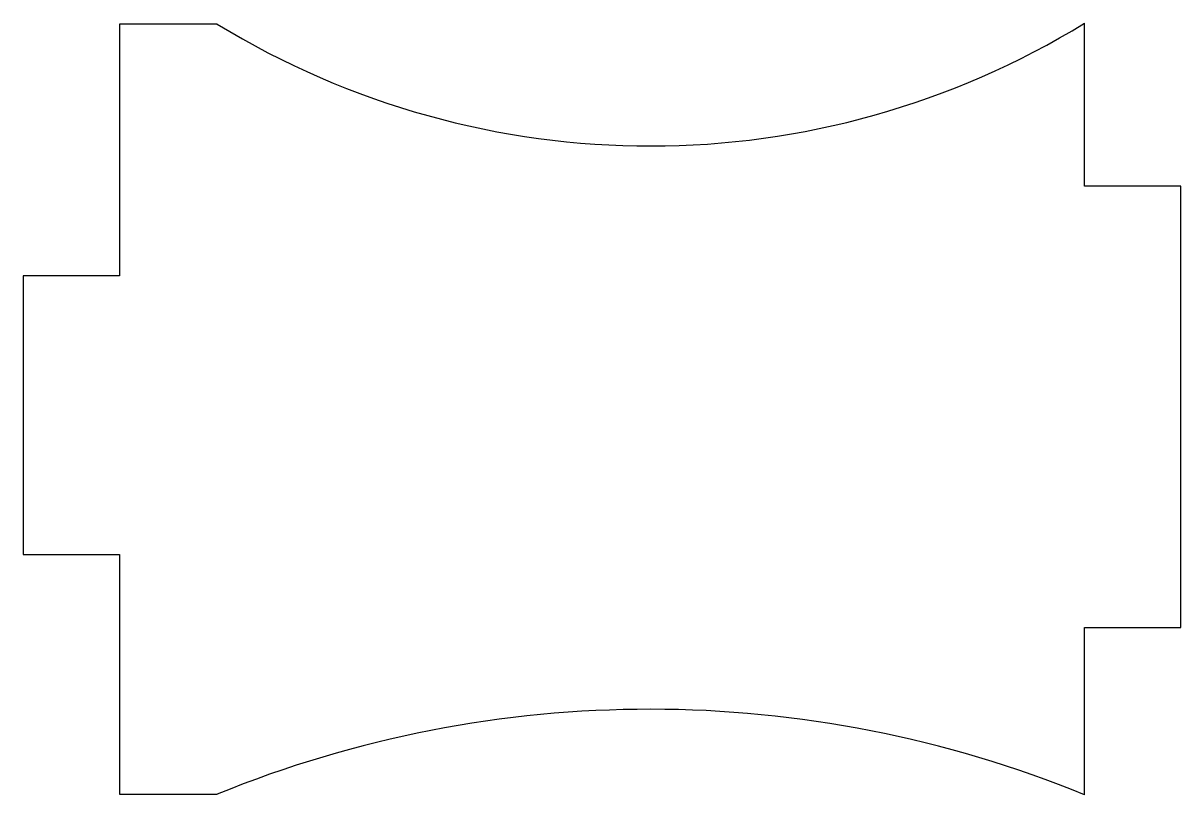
# Model space of a CAD drawing. Header units: millimetres. Extents: x -12 to 12, y -8 to 8.
import ezdxf

# ---------------------------------------------------------------- set-up
doc = ezdxf.new("R2010")
doc.units = ezdxf.units.MM
doc.layers.get('0').update_dxf_attribs({"linetype": 'CONTINUOUS'})

msp = doc.modelspace()

# ---------------------------------------------------------------- linework, layer by layer
for p, q in [((-7.993, 8), (-10.025, 8)), ((-10.025, 8), (-10.025, 2.771)), ((10.025, 4.631), (10.025, 8.02)), ((12.025, 4.631), (10.025, 4.631)), ((12.025, -4.536), (12.025, 4.631)), ((-10.025, 2.771), (-12.025, 2.771)), ((-12.025, 2.771), (-12.025, -3.017)), ((-12.025, -3.017), (-10.025, -3.017)), ((-10.025, -3.017), (-10.025, -8)), ((10.025, -8.012), (10.025, -4.536)), ((10.025, -4.536), (12.025, -4.536)), ((-10.025, -8), (-7.995, -8))]:
    msp.add_line(p, q)
for centre, radius, start, end in [((1, 22.7), 17.232, -121.4572, -58.4179), ((1, -30.039), 23.804, 67.7193, 112.2029)]:
    msp.add_arc(centre, radius, start, end)

doc.saveas('drawing.dxf')
